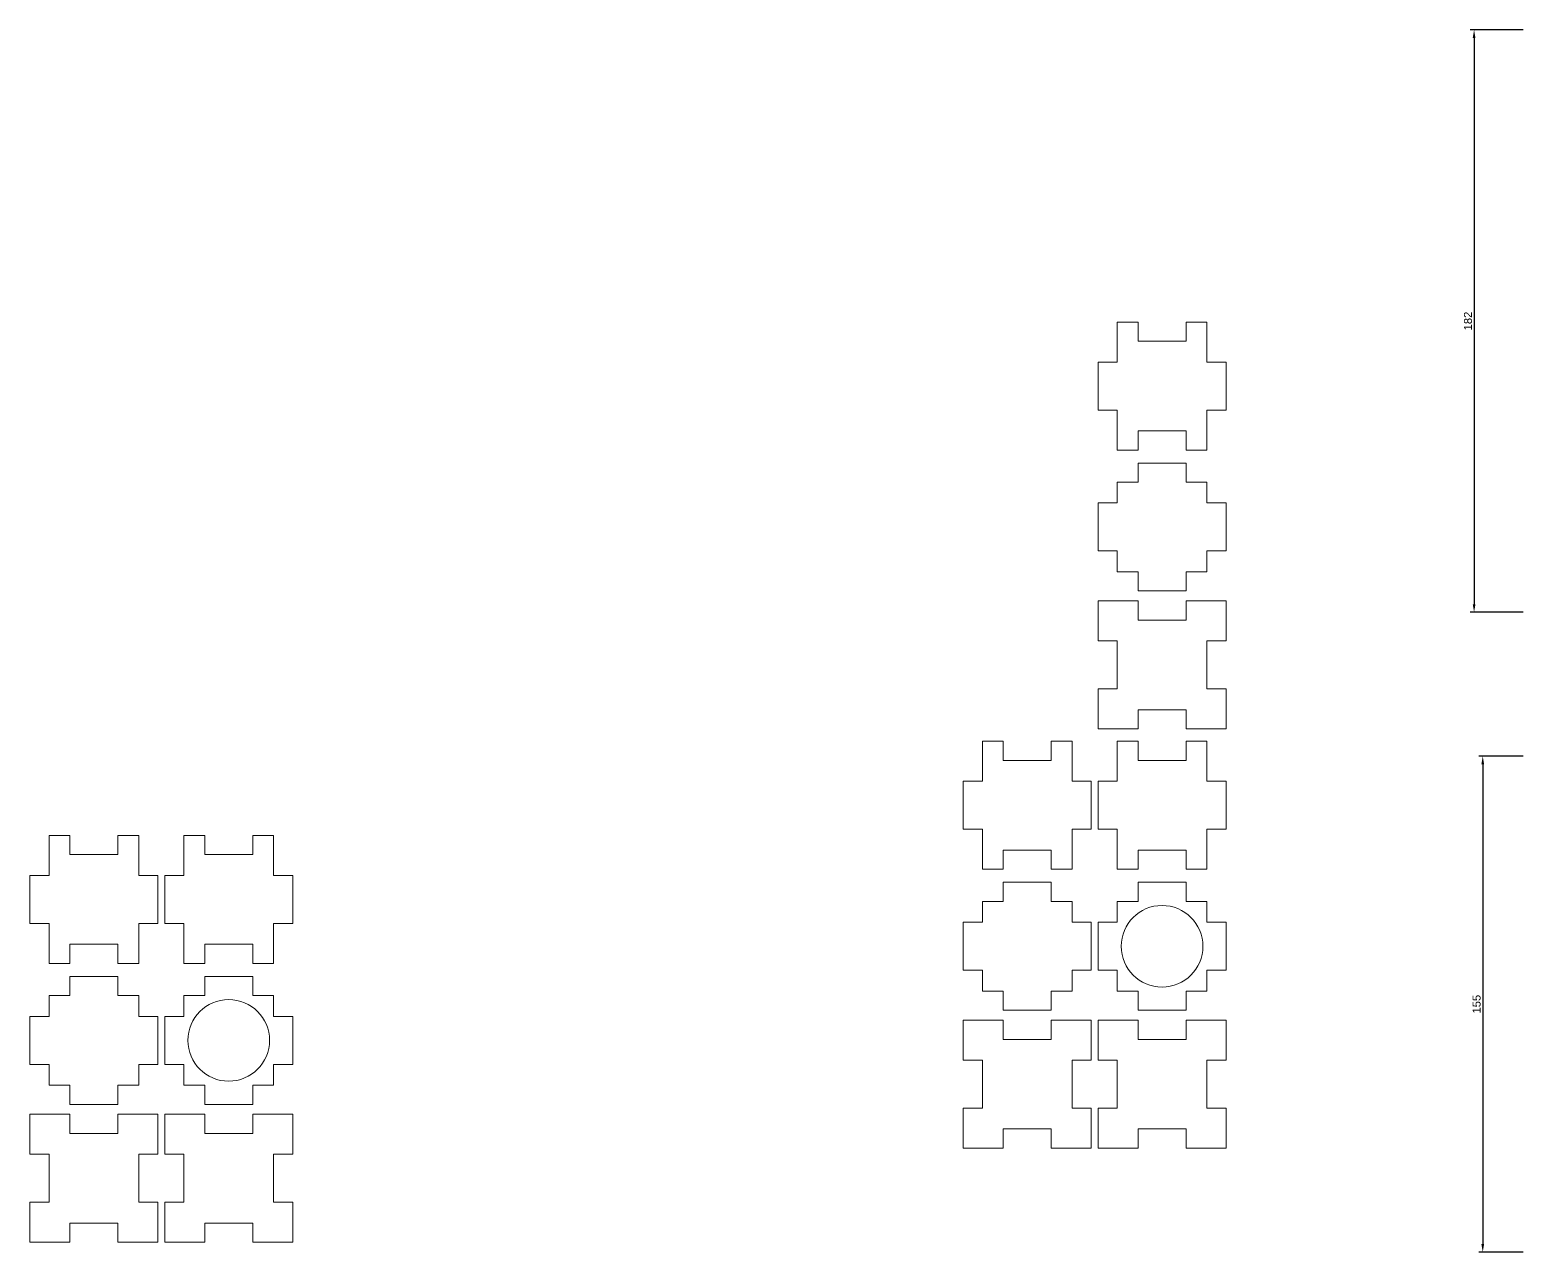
# Model space of a CAD drawing. Header units: millimetres. Extents: x -467 to 1656, y -24 to 1372.
# Drawn here: x -467.1 to -0.3, y 0 to 382 of the extents above; entities that cross this region are included whole.
import ezdxf

# ---------------------------------------------------------------- set-up
doc = ezdxf.new("R2010")
doc.units = ezdxf.units.MM
doc.layers.get('0').update_dxf_attribs({"plot": 0})
doc.layers.add('Corte', color=1, linetype='Continuous', lineweight=5)
doc.styles.get("Standard").update_dxf_attribs({"font": 'arial.ttf'})
doc.dimstyles.new('ISO-25', dxfattribs={"dimtxt": 2.5, "dimasz": 2.5, "dimexe": 1.25, "dimexo": 0.625, "dimtad": 1, "dimtxsty": 'Standard', "dimcen": 2.5, "dimadec": 0, "dimazin": 0, "dimtfac": 1, "dimtmove": 0, "dimatfit": 3, "dimfxl": 1, "dimarcsym": 0})

# ---------------------------------------------------------------- blocks, each defined once
blk = doc.blocks.new('*D15')
at = {"color": 0, "lineweight": -2, "transparency": 16777216}
for p, q in [((-0.63, 155), (-14.52, 155)), ((-13.27, 152.5), (-13.27, 2.5)), ((-0.63, 0), (-14.52, 0))]:
    blk.add_line(p, q, dxfattribs=at)
at = {"color": 0, "transparency": 16777216}
for points in [[(-13.68, 152.5), (-12.85, 152.5), (-13.27, 155)], [(-13.68, 2.5), (-12.85, 2.5), (-13.27, 0)]]:
    blk.add_solid(points, dxfattribs=at)
at = {"layer": 'Defpoints', "color": 0, "transparency": 16777216}
for p in [(0, 155), (0, 0), (-13.27, 0)]:
    blk.add_point(p, dxfattribs=at)
at = {"color": 0, "transparency": 16777216, "insert": (-15.17, 77.5), "char_height": 2.5, "attachment_point": 5, "rotation": 90}
blk.add_mtext('155', dxfattribs=at)
blk = doc.blocks.new('*D18')
at = {"color": 0, "lineweight": -2, "transparency": 16777216}
for p, q in [((-0.63, 382), (-17.22, 382)), ((-15.97, 379.5), (-15.97, 202.5)), ((-0.63, 200), (-17.22, 200))]:
    blk.add_line(p, q, dxfattribs=at)
at = {"color": 0, "transparency": 16777216}
for points in [[(-16.39, 379.5), (-15.55, 379.5), (-15.97, 382)], [(-16.39, 202.5), (-15.55, 202.5), (-15.97, 200)]]:
    blk.add_solid(points, dxfattribs=at)
at = {"layer": 'Defpoints', "color": 0, "transparency": 16777216}
for p in [(0, 382), (-15.97, 200), (0, 200)]:
    blk.add_point(p, dxfattribs=at)
at = {"color": 0, "transparency": 16777216, "insert": (-17.87, 291), "char_height": 2.5, "attachment_point": 5, "rotation": 90}
blk.add_mtext('182', dxfattribs=at)

msp = doc.modelspace()

# ---------------------------------------------------------------- linework, layer by layer
at = {"layer": 'Corte'}
for p, q in [((-127.431, 290.681), (-127.431, 278.181)), ((-127.431, 290.681), (-120.931, 290.681)), ((-120.931, 290.681), (-120.931, 284.681)), ((-105.931, 290.681), (-105.931, 284.681)), ((-105.931, 290.681), (-99.431, 290.681)), ((-99.431, 290.681), (-99.431, 278.181)), ((-120.931, 284.681), (-105.931, 284.681)), ((-133.431, 263.181), (-133.431, 278.181)), ((-133.431, 278.181), (-127.431, 278.181)), ((-93.431, 278.181), (-99.431, 278.181)), ((-93.431, 263.181), (-93.431, 278.181)), ((-133.431, 263.181), (-127.431, 263.181)), ((-127.431, 250.681), (-127.431, 263.181)), ((-93.431, 263.181), (-99.431, 263.181)), ((-99.431, 250.681), (-99.431, 263.181)), ((-120.931, 256.681), (-105.931, 256.681)), ((-120.931, 250.681), (-120.931, 256.681)), ((-105.931, 250.681), (-105.931, 256.681)), ((-127.431, 250.681), (-120.931, 250.681)), ((-105.931, 250.681), (-99.431, 250.681)), ((-120.931, 246.631), (-120.931, 240.631)), ((-120.931, 246.631), (-105.931, 246.631)), ((-105.931, 246.631), (-105.931, 240.631)), ((-127.431, 240.631), (-127.431, 234.131)), ((-120.931, 240.631), (-127.431, 240.631)), ((-105.931, 240.631), (-99.431, 240.631)), ((-99.431, 240.631), (-99.431, 234.131)), ((-133.431, 219.131), (-133.431, 234.131)), ((-127.431, 234.131), (-133.431, 234.131)), ((-99.431, 234.131), (-93.431, 234.131)), ((-93.431, 219.131), (-93.431, 234.131)), ((-127.431, 219.131), (-133.431, 219.131)), ((-127.431, 212.631), (-127.431, 219.131)), ((-99.431, 219.131), (-93.431, 219.131)), ((-99.431, 212.631), (-99.431, 219.131)), ((-120.931, 212.631), (-127.431, 212.631)), ((-120.931, 206.631), (-120.931, 212.631)), ((-105.931, 212.631), (-99.431, 212.631)), ((-105.931, 206.631), (-105.931, 212.631)), ((-120.931, 206.631), (-105.931, 206.631)), ((-133.431, 191.03), (-133.431, 203.53)), ((-133.431, 203.53), (-120.931, 203.53)), ((-120.931, 203.53), (-120.931, 197.53)), ((-105.931, 203.53), (-105.931, 197.53)), ((-105.931, 203.53), (-93.431, 203.53)), ((-93.431, 191.03), (-93.431, 203.53)), ((-120.931, 197.53), (-105.931, 197.53)), ((-133.431, 191.03), (-127.431, 191.03)), ((-127.431, 191.03), (-127.431, 176.03)), ((-93.431, 191.03), (-99.431, 191.03)), ((-99.431, 176.03), (-99.431, 191.03)), ((-133.431, 163.53), (-133.431, 176.03)), ((-133.431, 176.03), (-127.431, 176.03)), ((-93.431, 176.03), (-99.431, 176.03)), ((-93.431, 163.53), (-93.431, 176.03)), ((-105.931, 169.53), (-120.931, 169.53)), ((-120.931, 163.53), (-120.931, 169.53)), ((-105.931, 163.53), (-105.931, 169.53)), ((-133.431, 163.53), (-120.931, 163.53)), ((-105.931, 163.53), (-93.431, 163.53)), ((-169.55, 159.648), (-169.55, 147.148)), ((-169.55, 159.648), (-163.05, 159.648)), ((-163.05, 159.648), (-163.05, 153.648)), ((-148.05, 159.648), (-148.05, 153.648)), ((-148.05, 159.648), (-141.55, 159.648)), ((-141.55, 159.648), (-141.55, 147.148)), ((-127.431, 159.648), (-127.431, 147.148)), ((-127.431, 159.648), (-120.931, 159.648)), ((-120.931, 159.648), (-120.931, 153.648)), ((-105.931, 159.648), (-105.931, 153.648)), ((-105.931, 159.648), (-99.431, 159.648)), ((-99.431, 159.648), (-99.431, 147.148)), ((-163.05, 153.648), (-148.05, 153.648)), ((-120.931, 153.648), (-105.931, 153.648)), ((-175.55, 132.148), (-175.55, 147.148)), ((-175.55, 147.148), (-169.55, 147.148)), ((-135.55, 147.148), (-141.55, 147.148)), ((-135.55, 132.148), (-135.55, 147.148)), ((-133.431, 132.148), (-133.431, 147.148)), ((-133.431, 147.148), (-127.431, 147.148)), ((-93.431, 147.148), (-99.431, 147.148)), ((-93.431, 132.148), (-93.431, 147.148)), ((-175.55, 132.148), (-169.55, 132.148)), ((-169.55, 119.648), (-169.55, 132.148)), ((-135.55, 132.148), (-141.55, 132.148)), ((-141.55, 119.648), (-141.55, 132.148)), ((-133.431, 132.148), (-127.431, 132.148)), ((-127.431, 119.648), (-127.431, 132.148)), ((-93.431, 132.148), (-99.431, 132.148)), ((-99.431, 119.648), (-99.431, 132.148)), ((-461.099, 130.224), (-461.099, 117.724)), ((-461.099, 130.224), (-454.599, 130.224)), ((-454.599, 130.224), (-454.599, 124.224)), ((-439.599, 130.224), (-439.599, 124.224)), ((-439.599, 130.224), (-433.099, 130.224)), ((-433.099, 130.224), (-433.099, 117.724)), ((-418.979, 130.224), (-418.979, 117.724)), ((-418.979, 130.224), (-412.479, 130.224)), ((-412.479, 130.224), (-412.479, 124.224)), ((-397.479, 130.224), (-397.479, 124.224)), ((-397.479, 130.224), (-390.979, 130.224)), ((-390.979, 130.224), (-390.979, 117.724)), ((-454.599, 124.224), (-439.599, 124.224)), ((-412.479, 124.224), (-397.479, 124.224)), ((-163.05, 125.648), (-148.05, 125.648)), ((-163.05, 119.648), (-163.05, 125.648)), ((-148.05, 119.648), (-148.05, 125.648)), ((-120.931, 125.648), (-105.931, 125.648)), ((-120.931, 119.648), (-120.931, 125.648)), ((-105.931, 119.648), (-105.931, 125.648)), ((-467.099, 102.724), (-467.099, 117.724)), ((-467.099, 117.724), (-461.099, 117.724)), ((-427.099, 117.724), (-433.099, 117.724)), ((-427.099, 102.724), (-427.099, 117.724)), ((-424.979, 102.724), (-424.979, 117.724)), ((-424.979, 117.724), (-418.979, 117.724)), ((-384.979, 117.724), (-390.979, 117.724)), ((-384.979, 102.724), (-384.979, 117.724)), ((-169.55, 119.648), (-163.05, 119.648)), ((-148.05, 119.648), (-141.55, 119.648)), ((-127.431, 119.648), (-120.931, 119.648)), ((-105.931, 119.648), (-99.431, 119.648)), ((-163.05, 115.598), (-163.05, 109.598)), ((-163.05, 115.598), (-148.05, 115.598)), ((-148.05, 115.598), (-148.05, 109.598)), ((-120.931, 115.598), (-120.931, 109.598)), ((-120.931, 115.598), (-105.931, 115.598)), ((-105.931, 115.598), (-105.931, 109.598)), ((-169.55, 109.598), (-169.55, 103.098)), ((-163.05, 109.598), (-169.55, 109.598)), ((-148.05, 109.598), (-141.55, 109.598)), ((-141.55, 109.598), (-141.55, 103.098)), ((-127.431, 109.598), (-127.431, 103.098)), ((-120.931, 109.598), (-127.431, 109.598)), ((-105.931, 109.598), (-99.431, 109.598)), ((-99.431, 109.598), (-99.431, 103.098)), ((-467.099, 102.724), (-461.099, 102.724)), ((-461.099, 90.224), (-461.099, 102.724)), ((-427.099, 102.724), (-433.099, 102.724)), ((-433.099, 90.224), (-433.099, 102.724)), ((-424.979, 102.724), (-418.979, 102.724)), ((-418.979, 90.224), (-418.979, 102.724)), ((-384.979, 102.724), (-390.979, 102.724)), ((-390.979, 90.224), (-390.979, 102.724)), ((-175.55, 88.098), (-175.55, 103.098)), ((-169.55, 103.098), (-175.55, 103.098)), ((-141.55, 103.098), (-135.55, 103.098)), ((-135.55, 88.098), (-135.55, 103.098)), ((-133.431, 88.098), (-133.431, 103.098)), ((-127.431, 103.098), (-133.431, 103.098)), ((-99.431, 103.098), (-93.431, 103.098)), ((-93.431, 88.098), (-93.431, 103.098)), ((-454.599, 96.224), (-439.599, 96.224)), ((-454.599, 90.224), (-454.599, 96.224)), ((-439.599, 90.224), (-439.599, 96.224)), ((-412.479, 96.224), (-397.479, 96.224)), ((-412.479, 90.224), (-412.479, 96.224)), ((-397.479, 90.224), (-397.479, 96.224)), ((-461.099, 90.224), (-454.599, 90.224)), ((-439.599, 90.224), (-433.099, 90.224)), ((-418.979, 90.224), (-412.479, 90.224)), ((-397.479, 90.224), (-390.979, 90.224)), ((-454.599, 86.173), (-454.599, 80.173)), ((-454.599, 86.173), (-439.599, 86.173)), ((-439.599, 86.173), (-439.599, 80.173)), ((-412.479, 86.173), (-412.479, 80.173)), ((-412.479, 86.173), (-397.479, 86.173)), ((-397.479, 86.173), (-397.479, 80.173)), ((-169.55, 88.098), (-175.55, 88.098)), ((-169.55, 81.598), (-169.55, 88.098)), ((-141.55, 88.098), (-135.55, 88.098)), ((-141.55, 81.598), (-141.55, 88.098)), ((-127.431, 88.098), (-133.431, 88.098)), ((-127.431, 81.598), (-127.431, 88.098)), ((-99.431, 88.098), (-93.431, 88.098)), ((-99.431, 81.598), (-99.431, 88.098)), ((-461.099, 80.173), (-461.099, 73.673)), ((-454.599, 80.173), (-461.099, 80.173)), ((-439.599, 80.173), (-433.099, 80.173)), ((-433.099, 80.173), (-433.099, 73.673)), ((-418.979, 80.173), (-418.979, 73.673)), ((-412.479, 80.173), (-418.979, 80.173)), ((-397.479, 80.173), (-390.979, 80.173)), ((-390.979, 80.173), (-390.979, 73.673)), ((-163.05, 81.598), (-169.55, 81.598)), ((-163.05, 75.598), (-163.05, 81.598)), ((-148.05, 81.598), (-141.55, 81.598)), ((-148.05, 75.598), (-148.05, 81.598)), ((-120.931, 81.598), (-127.431, 81.598)), ((-120.931, 75.598), (-120.931, 81.598)), ((-105.931, 81.598), (-99.431, 81.598)), ((-105.931, 75.598), (-105.931, 81.598)), ((-163.05, 75.598), (-148.05, 75.598)), ((-120.931, 75.598), (-105.931, 75.598)), ((-467.099, 58.673), (-467.099, 73.673)), ((-461.099, 73.673), (-467.099, 73.673)), ((-433.099, 73.673), (-427.099, 73.673)), ((-427.099, 58.673), (-427.099, 73.673)), ((-424.979, 58.673), (-424.979, 73.673)), ((-418.979, 73.673), (-424.979, 73.673)), ((-390.979, 73.673), (-384.979, 73.673)), ((-384.979, 58.673), (-384.979, 73.673)), ((-175.55, 59.997), (-175.55, 72.497)), ((-175.55, 72.497), (-163.05, 72.497)), ((-163.05, 72.497), (-163.05, 66.497)), ((-148.05, 72.497), (-148.05, 66.497)), ((-148.05, 72.497), (-135.55, 72.497)), ((-135.55, 59.997), (-135.55, 72.497)), ((-133.431, 59.997), (-133.431, 72.497)), ((-133.431, 72.497), (-120.931, 72.497)), ((-120.931, 72.497), (-120.931, 66.497)), ((-105.931, 72.497), (-105.931, 66.497)), ((-105.931, 72.497), (-93.431, 72.497)), ((-93.431, 59.997), (-93.431, 72.497)), ((-163.05, 66.497), (-148.05, 66.497)), ((-120.931, 66.497), (-105.931, 66.497)), ((-461.099, 58.673), (-467.099, 58.673)), ((-461.099, 52.173), (-461.099, 58.673)), ((-433.099, 58.673), (-427.099, 58.673)), ((-433.099, 52.173), (-433.099, 58.673)), ((-418.979, 58.673), (-424.979, 58.673)), ((-418.979, 52.173), (-418.979, 58.673)), ((-390.979, 58.673), (-384.979, 58.673)), ((-390.979, 52.173), (-390.979, 58.673)), ((-175.55, 59.997), (-169.55, 59.997)), ((-169.55, 59.997), (-169.55, 44.997)), ((-135.55, 59.997), (-141.55, 59.997)), ((-141.55, 44.997), (-141.55, 59.997)), ((-133.431, 59.997), (-127.431, 59.997)), ((-127.431, 59.997), (-127.431, 44.997)), ((-93.431, 59.997), (-99.431, 59.997)), ((-99.431, 44.997), (-99.431, 59.997)), ((-454.599, 52.173), (-461.099, 52.173)), ((-454.599, 46.173), (-454.599, 52.173)), ((-439.599, 52.173), (-433.099, 52.173)), ((-439.599, 46.173), (-439.599, 52.173)), ((-412.479, 52.173), (-418.979, 52.173)), ((-412.479, 46.173), (-412.479, 52.173)), ((-397.479, 52.173), (-390.979, 52.173)), ((-397.479, 46.173), (-397.479, 52.173)), ((-467.099, 30.572), (-467.099, 43.072)), ((-467.099, 43.072), (-454.599, 43.072)), ((-454.599, 46.173), (-439.599, 46.173)), ((-454.599, 43.072), (-454.599, 37.072)), ((-439.599, 43.072), (-439.599, 37.072)), ((-439.599, 43.072), (-427.099, 43.072)), ((-427.099, 30.572), (-427.099, 43.072)), ((-424.979, 30.572), (-424.979, 43.072)), ((-424.979, 43.072), (-412.479, 43.072)), ((-412.479, 46.173), (-397.479, 46.173)), ((-412.479, 43.072), (-412.479, 37.072)), ((-397.479, 43.072), (-397.479, 37.072)), ((-397.479, 43.072), (-384.979, 43.072)), ((-384.979, 30.572), (-384.979, 43.072)), ((-175.55, 32.497), (-175.55, 44.997)), ((-175.55, 44.997), (-169.55, 44.997)), ((-135.55, 44.997), (-141.55, 44.997)), ((-135.55, 32.497), (-135.55, 44.997)), ((-133.431, 32.497), (-133.431, 44.997)), ((-133.431, 44.997), (-127.431, 44.997)), ((-93.431, 44.997), (-99.431, 44.997)), ((-93.431, 32.497), (-93.431, 44.997)), ((-148.05, 38.497), (-163.05, 38.497)), ((-163.05, 32.497), (-163.05, 38.497)), ((-148.05, 32.497), (-148.05, 38.497)), ((-105.931, 38.497), (-120.931, 38.497)), ((-120.931, 32.497), (-120.931, 38.497)), ((-105.931, 32.497), (-105.931, 38.497)), ((-454.599, 37.072), (-439.599, 37.072)), ((-412.479, 37.072), (-397.479, 37.072)), ((-467.099, 30.572), (-461.099, 30.572)), ((-461.099, 30.572), (-461.099, 15.572)), ((-427.099, 30.572), (-433.099, 30.572)), ((-433.099, 15.572), (-433.099, 30.572)), ((-424.979, 30.572), (-418.979, 30.572)), ((-418.979, 30.572), (-418.979, 15.572)), ((-384.979, 30.572), (-390.979, 30.572)), ((-390.979, 15.572), (-390.979, 30.572)), ((-175.55, 32.497), (-163.05, 32.497)), ((-148.05, 32.497), (-135.55, 32.497)), ((-133.431, 32.497), (-120.931, 32.497)), ((-105.931, 32.497), (-93.431, 32.497)), ((-467.099, 3.072), (-467.099, 15.572)), ((-467.099, 15.572), (-461.099, 15.572)), ((-427.099, 15.572), (-433.099, 15.572)), ((-427.099, 3.072), (-427.099, 15.572)), ((-424.979, 3.072), (-424.979, 15.572)), ((-424.979, 15.572), (-418.979, 15.572)), ((-384.979, 15.572), (-390.979, 15.572)), ((-384.979, 3.072), (-384.979, 15.572)), ((-439.599, 9.072), (-454.599, 9.072)), ((-454.599, 3.072), (-454.599, 9.072)), ((-439.599, 3.072), (-439.599, 9.072)), ((-397.479, 9.072), (-412.479, 9.072)), ((-412.479, 3.072), (-412.479, 9.072)), ((-397.479, 3.072), (-397.479, 9.072)), ((-467.099, 3.072), (-454.599, 3.072)), ((-439.599, 3.072), (-427.099, 3.072)), ((-424.979, 3.072), (-412.479, 3.072)), ((-397.479, 3.072), (-384.979, 3.072))]:
    msp.add_line(p, q, dxfattribs=at)
for centre in [(-113.431, 95.598), (-404.979, 66.173)]:
    msp.add_circle(centre, 12.75, dxfattribs=at)

# ---------------------------------------------------------------- dimensions: what is measured, and where the dimension line sits
for base, p1, p2, picture, middle in [((-15.97, 200), (0, 382), (0, 200), '*D18', (-17.871, 291)), ((-13.266, 0), (0, 155), (0, 0), '*D15', (-15.167, 77.5))]:
    dim = msp.add_linear_dim(base=base, p1=p1, p2=p2, angle=90, dimstyle='ISO-25')
    dim.commit()
    dim.dimension.update_dxf_attribs({"geometry": picture, "text_midpoint": middle})

doc.saveas('drawing.dxf')
